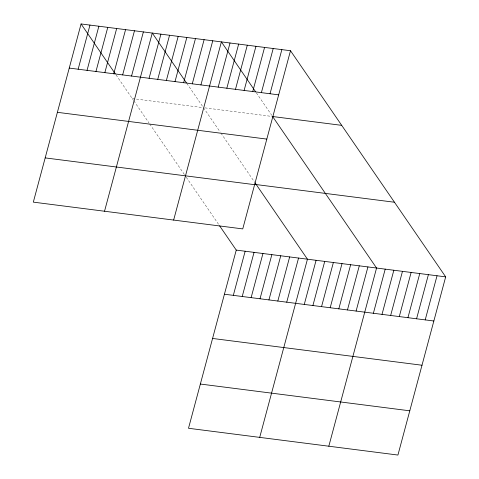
<?xml version="1.0" encoding="UTF-8"?>
<svg xmlns="http://www.w3.org/2000/svg" width="479" height="479" viewBox="0 0 479 479"><rect width="100%" height="100%" fill="white"/><g stroke="black" fill="none" stroke-linecap="round" stroke-linejoin="round"><path stroke-width="0.36" stroke-dasharray="2.4 1.8" d="M132.282 98.578L202.743 107.583M204.922 107.865L271.874 116.427M256.337 92.824L271.779 115.331M186.822 83.394L203.078 107.086M203.485 107.679L220.142 131.959M220.939 133.114L254.66 182.254M116.026 74.886L133.467 100.309M133.869 100.889L148.939 122.858M149.735 124.013L184.643 174.883M186.259 177.242L219.178 225.214"/><path stroke-width="0.72" d="M81.071 23.95L33.326 202.132L242.751 228.908L290.496 50.726L81.071 23.95L115.211 73.7M78.149 69.215L89.968 25.088M87.046 70.359L98.872 26.225M95.95 71.497L107.769 27.363M104.847 72.634L116.672 28.501M113.751 73.772L125.57 29.638M122.648 74.91L134.473 30.776M131.551 76.047L143.377 31.913M104.53 211.239L152.274 33.051L186.415 82.807M149.089 78.287L160.914 34.159M157.729 79.394L169.554 35.26M166.369 80.496L178.188 36.368M175.003 81.604L186.828 37.47M183.643 82.705L195.468 38.577M192.283 83.813L204.108 39.679M200.923 84.915L212.748 40.787M173.637 220.077L221.382 41.889L255.523 91.639M218.196 87.124L230.022 42.996M226.836 88.232L238.662 44.098M235.476 89.334L247.302 45.206M244.116 90.441L255.942 46.307M252.75 91.543L264.576 47.415M261.39 92.645L273.216 48.517M270.03 93.752L281.856 49.618M219.586 225.807L236.249 250.092L188.504 428.274L397.929 455.05L445.674 276.868L290.496 50.726M233.327 295.357L245.152 251.23M242.224 296.495L254.05 252.367M251.128 297.633L262.953 253.505M260.025 298.77L271.85 254.642M268.929 299.908L280.754 255.78M277.826 301.046L289.651 256.918M286.729 302.189L298.555 258.055M259.708 437.381L307.452 259.193L255.056 182.834M304.267 304.428L316.092 260.301M312.907 305.536L324.732 261.402M321.547 306.638L333.372 262.51M330.187 307.74L342.012 263.612M338.821 308.847L350.646 264.713M347.461 309.949L359.286 265.821M356.101 311.057L367.926 266.923M328.822 446.212L376.566 268.03L272.593 116.517L341.701 125.354M373.381 313.266L385.206 269.132M382.014 314.368L393.84 270.24M390.654 315.475L402.48 271.342M399.294 316.577L411.12 272.449M407.934 317.685L419.76 273.551M416.574 318.786L428.394 274.659M425.208 319.894L437.034 275.76M69.245 68.078L278.67 94.854M57.39 112.32L266.815 139.096M254.762 184.379L394.462 202.24M45.182 157.896L254.6 184.672M236.249 250.092L445.674 276.868M224.423 294.22L433.848 320.996M212.574 338.455L421.993 365.232M200.36 384.038L409.784 410.814"/></g></svg>
